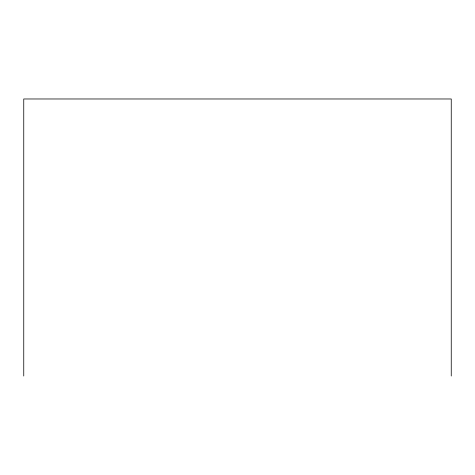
<?xml version="1.0" encoding="UTF-8"?>
<svg xmlns="http://www.w3.org/2000/svg" width="475" height="475" viewBox="0 0 475 475"><rect width="100%" height="100%" fill="white"/><g stroke="black" fill="none" stroke-linecap="round" stroke-linejoin="round"><path stroke-width="0.71" d="M451.25 376.022L451.25 98.978L23.75 98.978L23.75 376.022"/></g></svg>
